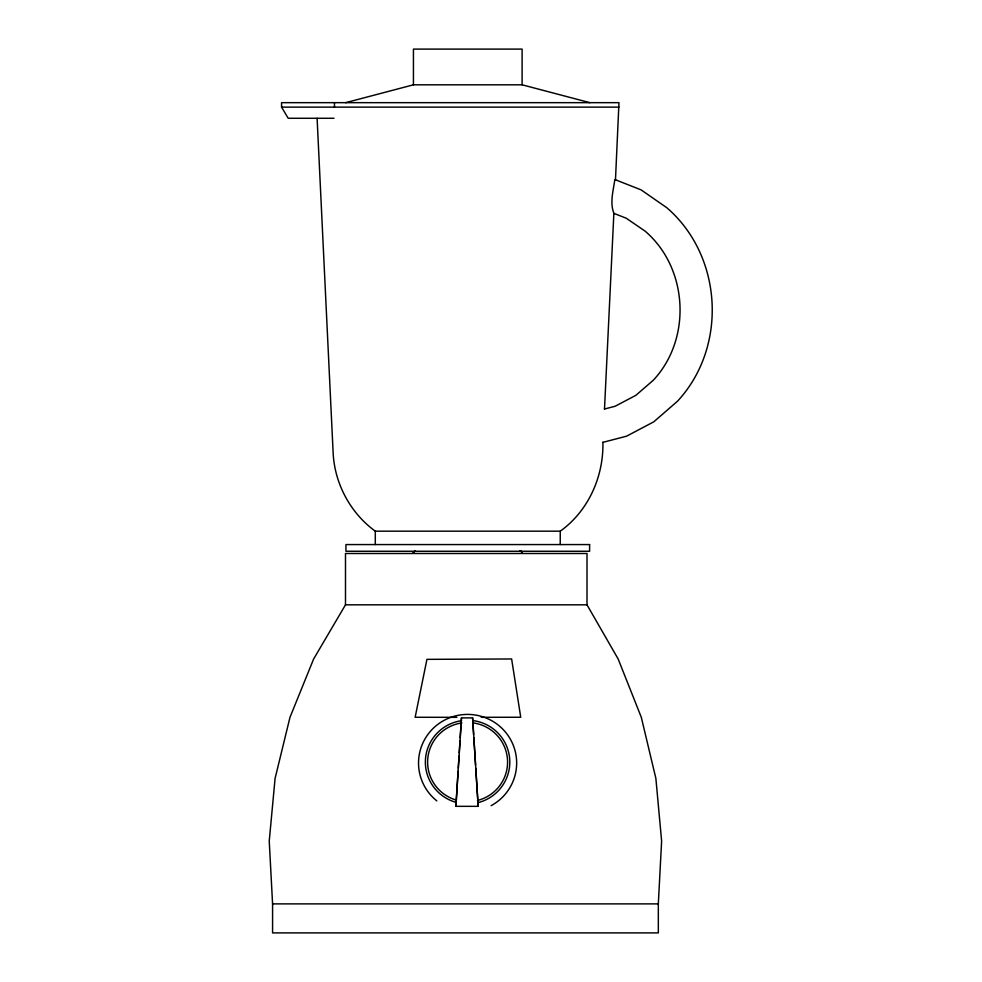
<?xml version="1.0" encoding="UTF-8"?>
<svg xmlns="http://www.w3.org/2000/svg" width="982" height="982" viewBox="0 0 982 982"><rect width="100%" height="100%" fill="white"/><g stroke="black" fill="none" stroke-linecap="round" stroke-linejoin="round"><path stroke-width="1.47" d="M602.899 442.244C603.734 476.466 588.378 511.082 560.243 531.176L375.296 531.176C350.353 513.083 334.506 483.414 333.131 452.653L317.1 118.282M604.495 409.089L613.873 213.315C609.675 202.587 613.333 190.655 614.781 179.792M615.468 179.939L618.967 102.668L281.564 102.668L281.564 107.124L288.205 118.282L334.015 118.282M455.893 806.332L461.466 717.891L472.6 717.891L478.173 806.332L455.893 806.332L458.103 771.263M458.287 768.206L459.06 756.005M459.257 752.961L460.018 740.759M460.214 737.715L461.466 717.891M345.492 604.826L313.614 659.032L289.985 717.314L275.083 778.431L269.24 841.071L272.579 903.882L272.579 932.9L658.345 932.9L658.321 903.882L661.623 841.071L655.878 778.431L641.307 717.314L618.181 659.032L587.003 604.826L587.003 553.492L345.492 553.492L345.492 604.826L587.027 604.826M415.177 550.583L413.103 552.768L415.251 550.693M345.676 102.668L413.434 84.808L522.105 84.808L589.863 102.668M604.396 409.052L615.137 406.253L635.906 395.304L653.276 380.267C692.028 338.9 688.198 268.025 645.125 231.151L626.221 218.213L613.787 213.327M602.801 442.379L626.577 436.18L653.779 421.83L677.445 401.27C727.772 347.076 722.85 256.13 666.864 207.767L641.099 189.87L615.604 179.841M481.217 717.302L520.73 717.253L511.634 658.971L426.937 659.352L415.14 717.277L456.851 717.314M281.564 107.124L618.967 107.124M272.579 903.882L658.345 903.882M520.276 550.693L522.436 552.768L520.35 550.583M472.6 717.891L473.655 734.659M473.852 737.715L475.583 765.162M475.779 768.206L478.173 806.332M560.243 531.176L560.243 544.568M522.105 84.808L522.105 49.1L413.434 49.1L413.434 84.808M375.296 531.176L375.296 544.568M334.469 102.668L334.469 107.124M473.263 722.912A39.967 39.599 0 0 1 477.461 800.49M456.372 800.121A39.967 39.599 0 0 1 461.908 722.912M473.594 720.678A42.238 41.858 0 0 1 478.025 802.662M455.734 802.282A42.238 41.858 0 0 1 461.589 720.678M436.855 800.907A49.063 48.609 0 0 1 433.7 727.871A49.063 48.609 0 0 1 507.203 734.327A49.063 48.609 0 0 1 491.11 805.682M589.605 544.568L345.934 544.568L345.934 551.258L589.605 551.258L589.605 544.568"/></g></svg>
